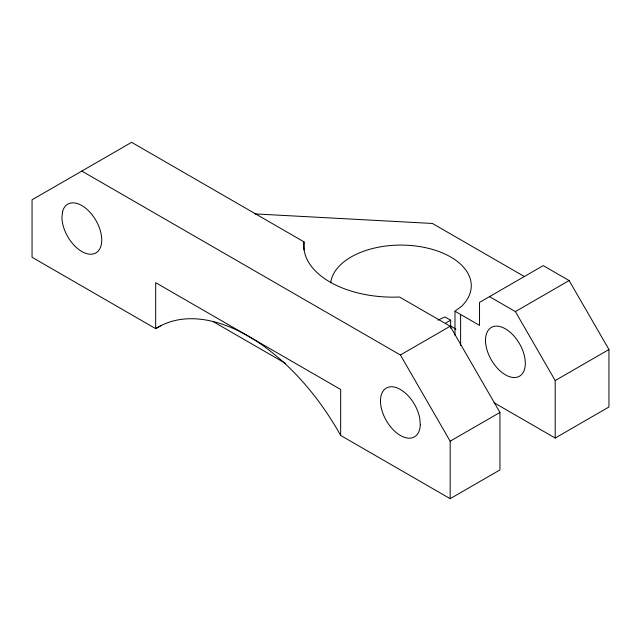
<?xml version="1.0" encoding="UTF-8"?>
<svg xmlns="http://www.w3.org/2000/svg" width="641" height="641" viewBox="0 0 641 641"><rect width="100%" height="100%" fill="white"/><g stroke="black" fill="none" stroke-linecap="round" stroke-linejoin="round"><path stroke-width="0.96" d="M454.982 335.203L454.982 311.214L461.849 306.045A70.39 40.639 0 0 0 421.514 246.873A70.39 40.639 0 0 0 330.676 282.841M160.787 325.716L155.683 328.657L32.05 257.281L32.05 199.8L131.605 142.326L303.994 241.857A89.516 51.681 0 0 0 399.559 297.031L450.166 326.245L499.94 412.459L499.94 469.933L450.166 498.674L340.659 435.455A180.049 103.954 60 0 0 155.683 328.657L155.683 282.681L340.659 389.472L340.659 435.455M445.535 323.176L450.663 320.212L450.663 328.208M81.824 171.067L400.393 354.986L450.166 326.245M489.492 296.647L515.372 311.59L569.128 280.558L608.95 349.521L608.95 407.003L555.194 438.035L494.147 402.796M450.166 498.674L450.166 441.2L499.94 412.459M555.194 438.035L555.194 380.562L608.95 349.521M437.875 320.131L445.03 316.958L450.663 320.212M254.91 213.894L432.419 223.461L524.466 276.608M569.128 280.558L543.248 265.606L479.532 302.392L479.532 325.388L454.982 311.214M213.004 321.518L285.606 363.439M515.372 311.59L555.194 380.562M400.393 354.986L450.166 441.2M460.615 314.467L460.615 345.451M303.994 241.857L303.994 249.854M450.663 325.965A70.39 40.639 0 0 1 455.919 329.354M62.441 212.099L61.929 217.772A28.156 16.257 60 0 0 90.806 254.245A28.156 16.257 60 0 0 94.139 217.579A28.156 16.257 60 0 0 62.441 212.099M420.288 424.855L419.807 418.605A28.156 16.257 60 0 0 388.206 387.244A28.156 16.257 60 0 0 391.266 427.635A28.156 16.257 60 0 0 420.288 424.855M485.509 340.331A28.156 16.257 60 0 0 515.372 377.485A28.156 16.257 60 0 0 515.372 337.663A28.156 16.257 60 0 0 485.509 340.331"/></g></svg>
